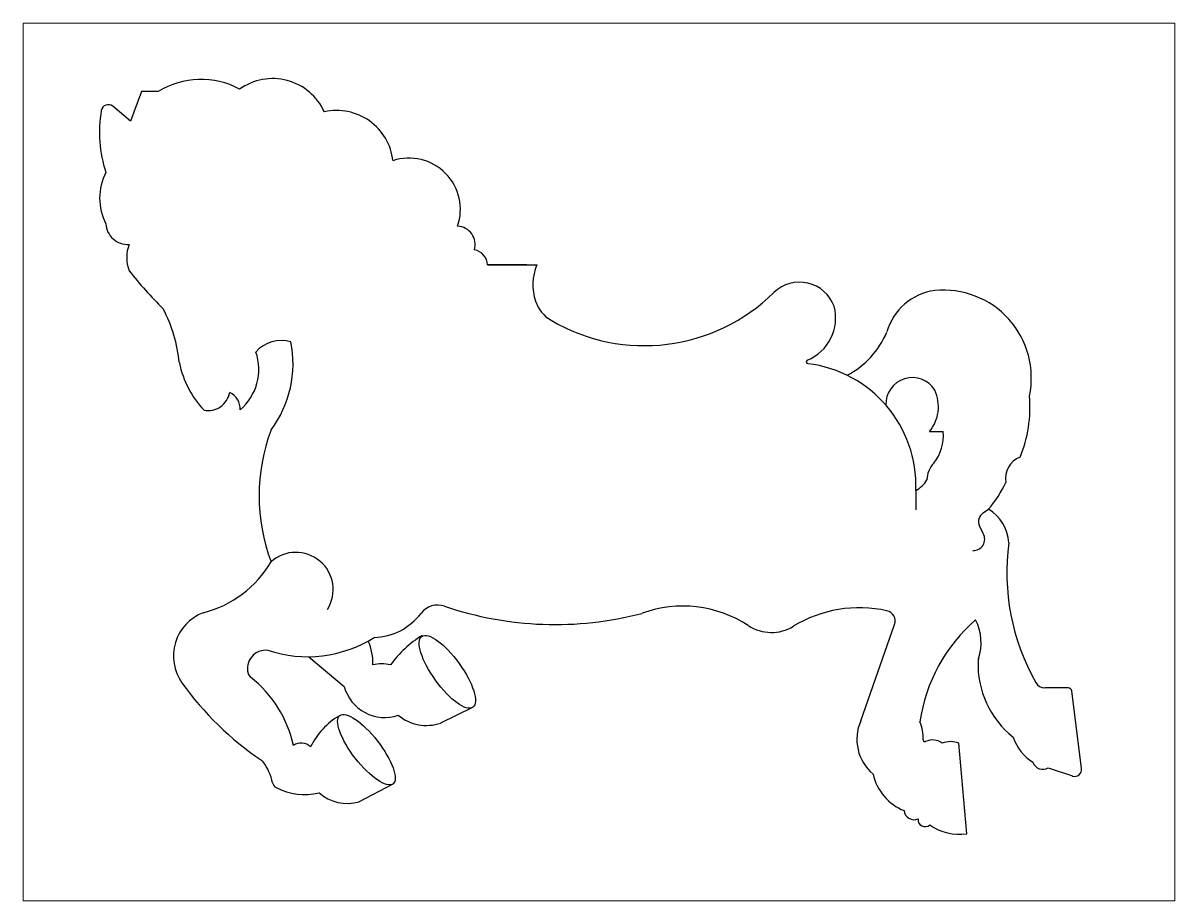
# Paper-space layout 'Layout1' of a CAD drawing. Header units: centimetres. Extents: x 1.05 to 9.45, y 0.8 to 7.2.
# The model-space entities are those that its viewports show. They can reach past a viewport. Long polylines and large blocks are cut down to what shows.
import ezdxf

# ---------------------------------------------------------------- set-up
doc = ezdxf.new("R2010")
doc.units = ezdxf.units.CM
doc.header["$MEASUREMENT"] = 0
doc.layers.add('schita', color=7, linetype='Continuous')

msp = doc.modelspace()

# ---------------------------------------------------------------- linework, layer by layer
at = {"layer": 'schita'}
for p, q in [((5.96, 114.51), (4.41, 110.3)), ((8.35, 114.51), (5.96, 114.51)), ((4.41, 110.3), (1.87, 112.43)), ((60.86, 89.84), (55.28, 89.84)), ((55.28, 89.84), (62.28, 89.84)), ((118.2, 66.1), (120.17, 66.1)), ((116.28, 57.73), (116.28, 54.94)), ((125.86, 54.54), (126.63, 55.06)), ((125.86, 51.57), (125.35, 52.66)), ((108.43, 24.92), (113.24, 38.63)), ((29.79, 34.05), (34.86, 29.79)), ((137.99, 29.61), (134.66, 29.61)), ((139.89, 18.13), (138.49, 29.17)), ((48.59, 24.61), (53.19, 26.84)), ((123.53, 8.83), (122.41, 21.75)), ((135.13, 18.24), (138.57, 17.06)), ((36.95, 13.4), (41.8, 15.93))]:
    msp.add_line(p, q, dxfattribs=at)
for centre, radius, start, end in [((14.45, 104.74), 11.52, 61.4977, 121.9707), ((24.65, 108.26), 8.11, 24.576, 125.5033), ((18.74, 108.76), 18.75, 170.592, 197.8993), ((1.23, 111.66), 1, 50.0378, 170.592), ((33.78, 103.76), 8.07, 6.5941, 102.5341), ((44.08, 97.73), 7.32, 340.9685, 108.2135), ((7.97, 99.35), 7.96, 152.7014, 207.2986), ((4, 95.85), 3.1, 182.7675, 273.7133), ((50.89, 92.74), 2.61, 343.0971, 87.5726), ((9.28, 90.88), 5.41, 159.7923, 200.2077), ((53.04, 89.76), 2.24, 2.0289, 81.2218), ((48.37, 123.75), 56.19, 218.1911, 225.6012), ((69.1, 87.03), 7.38, 157.54, 198.7454), ((99.71, 82.12), 5.26, 20.3431, 133.8268), ((77.61, 104.6), 26.26, 239.5896, 314.6377), ((120.05, 78.05), 8.21, 97.563, 164.1748), ((120.24, 73.75), 12.49, 348.0099, 95.833), ((66.85, 86.26), 5, 198.7454, 239.5896), ((98.36, 82.28), 6.49, 292.1088, 14.9113), ((-9.51, 73.82), 20.98, 5.6359, 27.7902), ((25.91, 74.25), 4.84, 73.9751, 138.9514), ((11.81, 75.76), 15.75, 323.2688, 11.5167), ((100.59, 85.23), 12.58, 297.9321, 336.8374), ((15.23, 74.94), 7.46, 309.8861, 19.4952), ((24.98, 78.69), 13.9, 191.6635, 223.4017), ((100.9, 76.03), 0.25, 112.1088, 263.1658), ((98.79, 58.4), 17.5, 357.8104, 83.1658), ((115.77, 70.02), 3.77, 31.7047, 182.1064), ((15.46, 72.22), 3.13, 259.4471, 349.8963), ((17.49, 69.37), 2.53, 356.4425, 65.5292), ((113.93, 69.66), 5.56, 320.2124, 24.8545), ((113.98, 69.54), 18.55, 337.5505, 5.0127), ((49.15, 56.95), 26.43, 159.1979, 200.8021), ((113.98, 65.5), 6.22, 321.3195, 5.5854), ((132.2, 59.47), 3.16, 109.7035, 191.009), ((121.3, 59.2), 3.45, 135.6262, 179.5808), ((114.36, 61.33), 4.08, 297.9521, 328.7812), ((114.59, 65.53), 15.95, 318.9869, 335.3436), ((126.71, 53.29), 1.5, 124.2008, 205.1341), ((123.55, 49.94), 5.97, 3.2954, 58.924), ((124.51, 50.76), 1.58, 265.5518, 31.0005), ((161.26, 46.08), 32.03, 172.4583, 209.3603), ((27.97, 43.61), 5.3, 327.8797, 131.7996), ((10.89, 55.56), 15.74, 284.2119, 329.4512), ((48.18, 38.4), 3, 71.2171, 142.6232), ((64.91, 87.58), 48.95, 251.2171, 284.6406), ((83.1, 24.22), 17.03, 56.8538, 109.9827), ((108.23, 22.97), 18.05, 77.4703, 121.4169), ((17.12, 34.14), 6.6, 111.0189, 215.2589), ((38.84, 45.54), 8.76, 271.9401, 322.6232), ((111.83, 39.13), 1.5, 340.6622, 77.4703), ((95.7, 43.5), 6, 236.8538, 301.4169), ((140.47, 21.3), 23.87, 131.0499, 171.6482), ((118.36, 36.05), 7.21, 341.3799, 26.7909), ((29.6, 52.05), 18, 251.7315, 301.984), ((31.39, 33.16), 7.55, 357.8524, 24.3517), ((54.53, 23.28), 16.24, 121.8574, 143.7903), ((23.66, 32.37), 2.6, 83.5244, 196.0895), ((40.18, 28.43), 4.62, 74.3279, 105.6721), ((126.14, 33.42), 1, 161.3799, 178.0009), ((138.45, 33), 13.32, 178.0009, 231.3658), ((125.4, 33.56), 0.25, 160.5714, 177.5019), ((22.12, 31.92), 1, 196.0895, 232.0228), ((48.48, 56.78), 45.28, 215.7343, 235.8266), ((11.14, 17.85), 16.85, 12.1785, 52.0228), ((40.6, 31.33), 5.94, 195.008, 289.1909), ((134.66, 31.11), 1.5, 209.3603, 270), ((137.99, 29.11), 0.5, 7.2236, 90), ((39.44, 16.68), 10.4, 120.4831, 154.2691), ((46.56, 30.51), 6.25, 230.0793, 288.9989), ((114.34, 22.29), 6.47, 156.0574, 230.0313), ((111.22, 22.44), 6.1, 357.8151, 22.4287), ((28.72, 19.88), 1.88, 44.1831, 126.0273), ((117.57, 22.2), 0.25, 177.8151, 294.4864), ((118.65, 19.82), 2.37, 54.6527, 114.4864), ((121.22, 18.37), 3.58, 70.5266, 109.4734), ((136.65, 24.81), 6.88, 198.8145, 237.4494), ((22.49, 18.49), 1, 36.9506, 55.8266), ((17.23, 14.54), 7.58, 11.8208, 36.9506), ((134.34, 19.47), 1.46, 198.2432, 302.7151), ((138.89, 18), 1, 251.0271, 7.2236), ((117.28, 18.88), 7.26, 192.325, 248.4582), ((25.63, 16.29), 1, 191.8208, 242.6736), ((29.21, 23.22), 8.8, 242.6736, 283.5042), ((35.26, 19.2), 6.04, 228.6231, 286.3405), ((116.02, 12.24), 1.41, 184.2478, 293.2693), ((117.59, 10.85), 1.01, 174.9168, 311.9932), ((122.45, 15.92), 7.17, 234.307, 278.7243)]:
    msp.add_arc(centre, radius, start, end, dxfattribs=at)
for centre, major_axis, ratio in [((49.54, 31.89), (3.64, -5.05), 0.33158), ((38.01, 20.81), (3.79, -4.88), 0.323148)]:
    msp.add_ellipse(centre, major_axis=major_axis, ratio=ratio, dxfattribs=at)

psp = doc.layouts.get("Layout1")

# ---------------------------------------------------------------- viewports
at = {"layer": 'schita', "color": 18, "true_color": 0x000000}
psp.add_viewport(center=(5.25, 4), size=(8.4, 6.4), view_center_point=(71.143, 61.7733), view_height=125.016201, dxfattribs=at)

doc.saveas('drawing.dxf')
